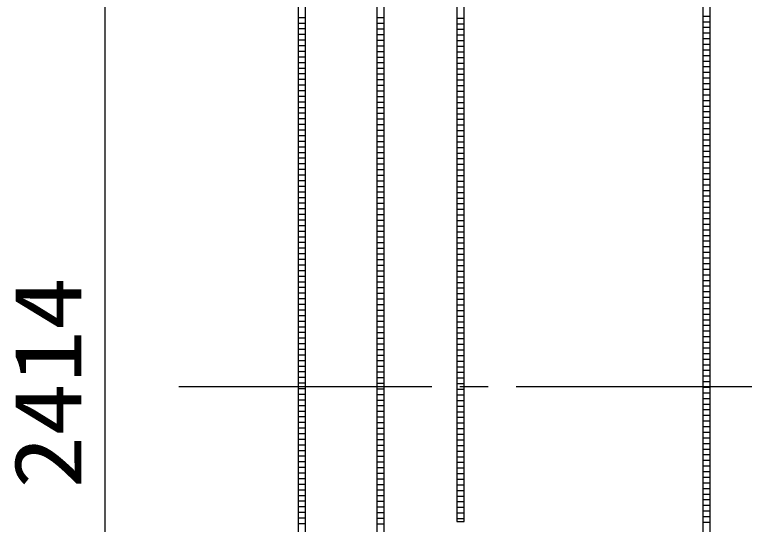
# Model space of a CAD drawing. Units: millimetres on the paper. Extents: x -384 to 384, y -238 to 239.
# Drawn here: x 284.22 to 310.18, y -157.95 to -139.81 of the extents above; entities that cross this region are included whole.
import ezdxf
from ezdxf.enums import TextEntityAlignment as Align

# ---------------------------------------------------------------- set-up
doc = ezdxf.new("R2010")
doc.units = ezdxf.units.MM
doc.linetypes.add('CHAIN2', pattern=[12, 9, -1, 1, -1])
for name, color, linetype in [('0-1_GAIKEI', 7, 'Continuous'), ('0-4_0', 1, 'Continuous'), ('0-5_SUNPO', 3, 'Continuous')]:
    doc.layers.add(name, color=color, linetype=linetype)
doc.styles.add('ＭＳ ゴシック', font='')
doc.styles.get('ＭＳ ゴシック').set_extended_font_data('MS Gothic')

msp = doc.modelspace()

# ---------------------------------------------------------------- linework, layer by layer
at = {"layer": '0-1_GAIKEI'}
for p, q in [((308.959, -139.879), (308.697, -139.879)), ((294.566, -139.927), (294.303, -139.927)), ((294.566, -140.127), (294.303, -140.127)), ((297.366, -139.936), (297.103, -139.936)), ((297.366, -140.136), (297.103, -140.136)), ((300.209, -139.951), (299.947, -139.951)), ((308.959, -140.079), (308.697, -140.079)), ((294.566, -140.327), (294.303, -140.327)), ((297.366, -140.336), (297.103, -140.336)), ((300.209, -140.151), (299.947, -140.151)), ((300.209, -140.351), (299.947, -140.351)), ((308.959, -140.279), (308.697, -140.279)), ((294.566, -140.527), (294.303, -140.527)), ((297.366, -140.536), (297.103, -140.536)), ((300.209, -140.551), (299.947, -140.551)), ((308.959, -140.479), (308.697, -140.479)), ((294.566, -140.727), (294.303, -140.727)), ((297.366, -140.736), (297.103, -140.736)), ((300.209, -140.751), (299.947, -140.751)), ((308.959, -140.679), (308.697, -140.679)), ((308.959, -140.879), (308.697, -140.879)), ((294.566, -140.927), (294.303, -140.927)), ((294.566, -141.127), (294.303, -141.127)), ((297.366, -140.936), (297.103, -140.936)), ((297.366, -141.136), (297.103, -141.136)), ((300.209, -140.951), (299.947, -140.951)), ((300.209, -141.151), (299.947, -141.151)), ((308.959, -141.079), (308.697, -141.079)), ((294.566, -141.327), (294.303, -141.327)), ((297.366, -141.336), (297.103, -141.336)), ((300.209, -141.351), (299.947, -141.351)), ((308.959, -141.279), (308.697, -141.279)), ((294.566, -141.527), (294.303, -141.527)), ((297.366, -141.536), (297.103, -141.536)), ((300.209, -141.551), (299.947, -141.551)), ((308.959, -141.479), (308.697, -141.479)), ((308.959, -141.679), (308.697, -141.679)), ((294.566, -141.727), (294.303, -141.727)), ((294.566, -141.927), (294.303, -141.927)), ((297.366, -141.736), (297.103, -141.736)), ((297.366, -141.936), (297.103, -141.936)), ((300.209, -141.751), (299.947, -141.751)), ((300.209, -141.951), (299.947, -141.951)), ((308.959, -141.879), (308.697, -141.879)), ((294.566, -142.127), (294.303, -142.127)), ((297.366, -142.136), (297.103, -142.136)), ((300.209, -142.151), (299.947, -142.151)), ((308.959, -142.079), (308.697, -142.079)), ((294.566, -142.327), (294.303, -142.327)), ((297.366, -142.336), (297.103, -142.336)), ((300.209, -142.351), (299.947, -142.351)), ((308.959, -142.279), (308.697, -142.279)), ((294.566, -142.527), (294.303, -142.527)), ((294.566, -142.727), (294.303, -142.727)), ((297.366, -142.536), (297.103, -142.536)), ((300.209, -142.551), (299.947, -142.551)), ((308.959, -142.479), (308.697, -142.479)), ((308.959, -142.679), (308.697, -142.679)), ((294.566, -142.927), (294.303, -142.927)), ((297.366, -142.736), (297.103, -142.736)), ((297.366, -142.936), (297.103, -142.936)), ((300.209, -142.751), (299.947, -142.751)), ((300.209, -142.951), (299.947, -142.951)), ((308.959, -142.879), (308.697, -142.879)), ((294.566, -143.127), (294.303, -143.127)), ((297.366, -143.136), (297.103, -143.136)), ((300.209, -143.151), (299.947, -143.151)), ((308.959, -143.079), (308.697, -143.079)), ((294.566, -143.327), (294.303, -143.327)), ((297.366, -143.336), (297.103, -143.336)), ((300.209, -143.351), (299.947, -143.351)), ((308.959, -143.279), (308.697, -143.279)), ((308.959, -143.479), (308.697, -143.479)), ((294.566, -143.527), (294.303, -143.527)), ((294.566, -143.727), (294.303, -143.727)), ((297.366, -143.536), (297.103, -143.536)), ((297.366, -143.736), (297.103, -143.736)), ((300.209, -143.551), (299.947, -143.551)), ((300.209, -143.751), (299.947, -143.751)), ((308.959, -143.679), (308.697, -143.679)), ((294.566, -143.927), (294.303, -143.927)), ((297.366, -143.936), (297.103, -143.936)), ((300.209, -143.951), (299.947, -143.951)), ((308.959, -143.879), (308.697, -143.879)), ((294.566, -144.127), (294.303, -144.127)), ((297.366, -144.136), (297.103, -144.136)), ((300.209, -144.151), (299.947, -144.151)), ((308.959, -144.079), (308.697, -144.079)), ((308.959, -144.279), (308.697, -144.279)), ((294.566, -144.327), (294.303, -144.327)), ((294.566, -144.527), (294.303, -144.527)), ((297.366, -144.336), (297.103, -144.336)), ((297.366, -144.536), (297.103, -144.536)), ((300.209, -144.351), (299.947, -144.351)), ((300.209, -144.551), (299.947, -144.551)), ((308.959, -144.479), (308.697, -144.479)), ((294.566, -144.727), (294.303, -144.727)), ((297.366, -144.736), (297.103, -144.736)), ((300.209, -144.751), (299.947, -144.751)), ((308.959, -144.679), (308.697, -144.679)), ((294.566, -144.927), (294.303, -144.927)), ((297.366, -144.936), (297.103, -144.936)), ((300.209, -144.951), (299.947, -144.951)), ((308.959, -144.879), (308.697, -144.879)), ((294.566, -145.127), (294.303, -145.127)), ((294.566, -145.327), (294.303, -145.327)), ((297.366, -145.136), (297.103, -145.136)), ((300.209, -145.151), (299.947, -145.151)), ((308.959, -145.079), (308.697, -145.079)), ((308.959, -145.279), (308.697, -145.279)), ((294.566, -145.527), (294.303, -145.527)), ((297.366, -145.336), (297.103, -145.336)), ((297.366, -145.536), (297.103, -145.536)), ((300.209, -145.351), (299.947, -145.351)), ((300.209, -145.551), (299.947, -145.551)), ((308.959, -145.479), (308.697, -145.479)), ((294.566, -145.727), (294.303, -145.727)), ((297.366, -145.736), (297.103, -145.736)), ((300.209, -145.751), (299.947, -145.751)), ((308.959, -145.679), (308.697, -145.679)), ((294.566, -145.927), (294.303, -145.927)), ((297.366, -145.936), (297.103, -145.936)), ((300.209, -145.951), (299.947, -145.951)), ((308.959, -145.879), (308.697, -145.879)), ((308.959, -146.079), (308.697, -146.079)), ((294.566, -146.127), (294.303, -146.127)), ((294.566, -146.327), (294.303, -146.327)), ((297.366, -146.136), (297.103, -146.136)), ((297.366, -146.336), (297.103, -146.336)), ((300.209, -146.151), (299.947, -146.151)), ((300.209, -146.351), (299.947, -146.351)), ((308.959, -146.279), (308.697, -146.279)), ((294.566, -146.527), (294.303, -146.527)), ((297.366, -146.536), (297.103, -146.536)), ((300.209, -146.551), (299.947, -146.551)), ((308.959, -146.479), (308.697, -146.479)), ((294.566, -146.727), (294.303, -146.727)), ((297.366, -146.736), (297.103, -146.736)), ((300.209, -146.751), (299.947, -146.751)), ((308.959, -146.679), (308.697, -146.679)), ((308.959, -146.879), (308.697, -146.879)), ((294.566, -146.927), (294.303, -146.927)), ((294.566, -147.127), (294.303, -147.127)), ((297.366, -146.936), (297.103, -146.936)), ((297.366, -147.136), (297.103, -147.136)), ((300.209, -146.951), (299.947, -146.951)), ((308.959, -147.079), (308.697, -147.079)), ((294.566, -147.327), (294.303, -147.327)), ((297.366, -147.336), (297.103, -147.336)), ((300.209, -147.151), (299.947, -147.151)), ((300.209, -147.351), (299.947, -147.351)), ((308.959, -147.279), (308.697, -147.279)), ((294.566, -147.527), (294.303, -147.527)), ((297.366, -147.536), (297.103, -147.536)), ((300.209, -147.551), (299.947, -147.551)), ((308.959, -147.479), (308.697, -147.479)), ((294.566, -147.727), (294.303, -147.727)), ((297.366, -147.736), (297.103, -147.736)), ((300.209, -147.751), (299.947, -147.751)), ((308.959, -147.679), (308.697, -147.679)), ((308.959, -147.879), (308.697, -147.879)), ((294.566, -147.927), (294.303, -147.927)), ((294.566, -148.127), (294.303, -148.127)), ((297.366, -147.936), (297.103, -147.936)), ((297.366, -148.136), (297.103, -148.136)), ((300.209, -147.951), (299.947, -147.951)), ((300.209, -148.151), (299.947, -148.151)), ((308.959, -148.079), (308.697, -148.079)), ((294.566, -148.327), (294.303, -148.327)), ((297.366, -148.336), (297.103, -148.336)), ((300.209, -148.351), (299.947, -148.351)), ((308.959, -148.279), (308.697, -148.279)), ((294.566, -148.527), (294.303, -148.527)), ((297.366, -148.536), (297.103, -148.536)), ((300.209, -148.551), (299.947, -148.551)), ((308.959, -148.479), (308.697, -148.479)), ((308.959, -148.679), (308.697, -148.679)), ((294.566, -148.727), (294.303, -148.727)), ((294.566, -148.927), (294.303, -148.927)), ((297.366, -148.736), (297.103, -148.736)), ((297.366, -148.936), (297.103, -148.936)), ((300.209, -148.751), (299.947, -148.751)), ((300.209, -148.951), (299.947, -148.951)), ((308.959, -148.879), (308.697, -148.879)), ((294.566, -149.127), (294.303, -149.127)), ((297.366, -149.136), (297.103, -149.136)), ((300.209, -149.151), (299.947, -149.151)), ((308.959, -149.079), (308.697, -149.079)), ((294.566, -149.327), (294.303, -149.327)), ((297.366, -149.336), (297.103, -149.336)), ((300.209, -149.351), (299.947, -149.351)), ((308.959, -149.279), (308.697, -149.279)), ((308.959, -149.479), (308.697, -149.479)), ((294.566, -149.527), (294.303, -149.527)), ((294.566, -149.727), (294.303, -149.727)), ((297.366, -149.536), (297.103, -149.536)), ((297.366, -149.736), (297.103, -149.736)), ((300.209, -149.551), (299.947, -149.551)), ((308.959, -149.679), (308.697, -149.679)), ((294.566, -149.927), (294.303, -149.927)), ((297.366, -149.936), (297.103, -149.936)), ((300.209, -149.751), (299.947, -149.751)), ((300.209, -149.951), (299.947, -149.951)), ((308.959, -149.879), (308.697, -149.879)), ((294.566, -150.127), (294.303, -150.127)), ((297.366, -150.136), (297.103, -150.136)), ((300.209, -150.151), (299.947, -150.151)), ((308.959, -150.079), (308.697, -150.079)), ((294.566, -150.327), (294.303, -150.327)), ((297.366, -150.336), (297.103, -150.336)), ((300.209, -150.351), (299.947, -150.351)), ((308.959, -150.279), (308.697, -150.279)), ((308.959, -150.479), (308.697, -150.479)), ((294.566, -150.527), (294.303, -150.527)), ((294.566, -150.727), (294.303, -150.727)), ((297.366, -150.536), (297.103, -150.536)), ((297.366, -150.736), (297.103, -150.736)), ((300.209, -150.551), (299.947, -150.551)), ((300.209, -150.751), (299.947, -150.751)), ((308.959, -150.679), (308.697, -150.679)), ((294.566, -150.927), (294.303, -150.927)), ((297.366, -150.936), (297.103, -150.936)), ((300.209, -150.951), (299.947, -150.951)), ((308.959, -150.879), (308.697, -150.879)), ((294.566, -151.127), (294.303, -151.127)), ((297.366, -151.136), (297.103, -151.136)), ((300.209, -151.151), (299.947, -151.151)), ((308.959, -151.079), (308.697, -151.079)), ((308.959, -151.279), (308.697, -151.279)), ((294.566, -151.327), (294.303, -151.327)), ((294.566, -151.527), (294.303, -151.527)), ((297.366, -151.336), (297.103, -151.336)), ((297.366, -151.536), (297.103, -151.536)), ((300.209, -151.351), (299.947, -151.351)), ((300.209, -151.551), (299.947, -151.551)), ((308.959, -151.479), (308.697, -151.479)), ((294.566, -151.727), (294.303, -151.727)), ((297.366, -151.736), (297.103, -151.736)), ((300.209, -151.751), (299.947, -151.751)), ((308.959, -151.679), (308.697, -151.679)), ((294.566, -151.927), (294.303, -151.927)), ((297.366, -151.936), (297.103, -151.936)), ((300.209, -151.951), (299.947, -151.951)), ((308.959, -151.879), (308.697, -151.879)), ((294.566, -152.127), (294.303, -152.127)), ((294.566, -152.327), (294.303, -152.327)), ((297.366, -152.136), (297.103, -152.136)), ((297.366, -152.336), (297.103, -152.336)), ((300.209, -152.151), (299.947, -152.151)), ((308.959, -152.079), (308.697, -152.079)), ((308.959, -152.279), (308.697, -152.279)), ((294.566, -152.527), (294.303, -152.527)), ((297.366, -152.536), (297.103, -152.536)), ((300.209, -152.351), (299.947, -152.351)), ((300.209, -152.551), (299.947, -152.551)), ((308.959, -152.479), (308.697, -152.479)), ((294.566, -152.727), (294.303, -152.727)), ((297.366, -152.736), (297.103, -152.736)), ((300.209, -152.751), (299.947, -152.751)), ((308.959, -152.679), (308.697, -152.679)), ((294.566, -152.927), (294.303, -152.927)), ((297.366, -152.936), (297.103, -152.936)), ((300.209, -152.951), (299.947, -152.951)), ((308.959, -152.879), (308.697, -152.879)), ((308.959, -153.079), (308.697, -153.079)), ((294.566, -153.127), (294.303, -153.127)), ((294.566, -153.327), (294.303, -153.327)), ((297.366, -153.136), (297.103, -153.136)), ((297.366, -153.336), (297.103, -153.336)), ((300.209, -153.151), (299.947, -153.151)), ((300.209, -153.351), (299.947, -153.351)), ((308.959, -153.279), (308.697, -153.279)), ((294.566, -153.527), (294.303, -153.527)), ((297.366, -153.536), (297.103, -153.536)), ((300.209, -153.551), (299.947, -153.551)), ((308.959, -153.479), (308.697, -153.479)), ((294.566, -153.727), (294.303, -153.727)), ((297.366, -153.736), (297.103, -153.736)), ((300.209, -153.751), (299.947, -153.751)), ((308.959, -153.679), (308.697, -153.679)), ((308.959, -153.879), (308.697, -153.879)), ((294.566, -153.927), (294.303, -153.927)), ((294.566, -154.127), (294.303, -154.127)), ((297.366, -153.936), (297.103, -153.936)), ((297.366, -154.136), (297.103, -154.136)), ((300.209, -153.951), (299.947, -153.951)), ((300.209, -154.151), (299.947, -154.151)), ((308.959, -154.079), (308.697, -154.079)), ((294.566, -154.327), (294.303, -154.327)), ((297.366, -154.336), (297.103, -154.336)), ((300.209, -154.351), (299.947, -154.351)), ((308.959, -154.279), (308.697, -154.279)), ((294.566, -154.527), (294.303, -154.527)), ((297.366, -154.536), (297.103, -154.536)), ((300.209, -154.551), (299.947, -154.551)), ((308.959, -154.479), (308.697, -154.479)), ((294.566, -154.727), (294.303, -154.727)), ((294.566, -154.927), (294.303, -154.927)), ((297.366, -154.736), (297.103, -154.736)), ((300.209, -154.751), (299.947, -154.751)), ((308.959, -154.679), (308.697, -154.679)), ((308.959, -154.879), (308.697, -154.879)), ((294.566, -155.127), (294.303, -155.127)), ((297.366, -154.936), (297.103, -154.936)), ((297.366, -155.136), (297.103, -155.136)), ((300.209, -154.951), (299.947, -154.951)), ((300.209, -155.151), (299.947, -155.151)), ((308.959, -155.079), (308.697, -155.079)), ((294.566, -155.327), (294.303, -155.327)), ((297.366, -155.336), (297.103, -155.336)), ((300.209, -155.351), (299.947, -155.351)), ((308.959, -155.279), (308.697, -155.279)), ((294.566, -155.527), (294.303, -155.527)), ((297.366, -155.536), (297.103, -155.536)), ((300.209, -155.551), (299.947, -155.551)), ((308.959, -155.479), (308.697, -155.479)), ((308.959, -155.679), (308.697, -155.679)), ((294.566, -155.727), (294.303, -155.727)), ((294.566, -155.927), (294.303, -155.927)), ((297.366, -155.736), (297.103, -155.736)), ((297.366, -155.936), (297.103, -155.936)), ((300.209, -155.751), (299.947, -155.751)), ((300.209, -155.951), (299.947, -155.951)), ((308.959, -155.879), (308.697, -155.879)), ((294.566, -156.127), (294.303, -156.127)), ((297.366, -156.136), (297.103, -156.136)), ((300.209, -156.151), (299.947, -156.151)), ((308.959, -156.079), (308.697, -156.079)), ((294.566, -156.327), (294.303, -156.327)), ((297.366, -156.336), (297.103, -156.336)), ((300.209, -156.351), (299.947, -156.351)), ((308.959, -156.279), (308.697, -156.279)), ((308.959, -156.479), (308.697, -156.479)), ((294.566, -156.527), (294.303, -156.527)), ((294.566, -156.727), (294.303, -156.727)), ((297.366, -156.536), (297.103, -156.536)), ((297.366, -156.736), (297.103, -156.736)), ((300.209, -156.551), (299.947, -156.551)), ((308.959, -156.679), (308.697, -156.679)), ((294.566, -156.927), (294.303, -156.927)), ((297.366, -156.936), (297.103, -156.936)), ((300.209, -156.751), (299.947, -156.751)), ((300.209, -156.951), (299.947, -156.951)), ((308.959, -156.879), (308.697, -156.879)), ((294.566, -157.127), (294.303, -157.127)), ((297.366, -157.136), (297.103, -157.136)), ((300.209, -157.151), (299.947, -157.151)), ((308.959, -157.079), (308.697, -157.079)), ((294.566, -157.327), (294.303, -157.327)), ((294.566, -157.527), (294.303, -157.527)), ((297.366, -157.336), (297.103, -157.336)), ((300.209, -157.351), (299.947, -157.351)), ((308.959, -157.279), (308.697, -157.279)), ((308.959, -157.479), (308.697, -157.479)), ((294.566, -157.727), (294.303, -157.727)), ((297.366, -157.536), (297.103, -157.536)), ((297.366, -157.736), (297.103, -157.736)), ((300.209, -157.551), (299.947, -157.551)), ((300.209, -157.751), (299.947, -157.751)), ((308.959, -157.679), (308.697, -157.679)), ((294.566, -157.927), (294.303, -157.927)), ((297.366, -157.936), (297.103, -157.936)), ((308.959, -157.879), (308.697, -157.879))]:
    msp.add_line(p, q, dxfattribs=at)
for points in [[(308.959, -225.979), (308.959, -62.773), (308.697, -62.773), (308.697, -225.979)], [(294.566, -205.627), (294.566, -100.323), (294.303, -100.323), (294.303, -205.627)], [(297.366, -205.636), (297.366, -100.314), (297.103, -100.314), (297.103, -205.636)], [(299.947, -101.465), (299.947, -157.851), (300.209, -157.851), (300.209, -101.465)]]:
    msp.add_lwpolyline(points, close=True, dxfattribs=at)
at = {"layer": '0-4_0', "linetype": 'CHAIN2'}
msp.add_line((290.059, -153.041), (320.824, -153.041), dxfattribs=at)
at = {"layer": '0-5_SUNPO'}
msp.add_line((287.434, -102.164), (287.434, -203.786), dxfattribs=at)

# ---------------------------------------------------------------- texts
at = {"layer": '0-5_SUNPO', "style": 'ＭＳ ゴシック', "width": 1.15}
msp.add_text('2414', height=2.405, rotation=90, dxfattribs=at).set_placement((287.325, -156.682), align=Align.BOTTOM_LEFT)

doc.saveas('drawing.dxf')
